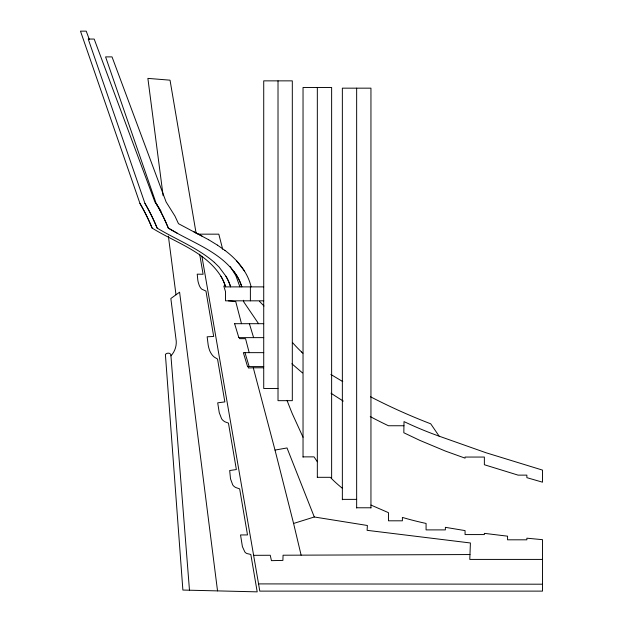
<?xml version="1.0" encoding="UTF-8"?>
<svg xmlns="http://www.w3.org/2000/svg" width="623" height="623" viewBox="0 0 623 623"><rect width="100%" height="100%" fill="white"/><g stroke="black" fill="none" stroke-linecap="round" stroke-linejoin="round"><path stroke-width="0.93" d="M301.119 555.155L293.589 523.46L314.288 516.981L367.383 525.485L367.111 530.329L470.412 542.976L469.789 559.415L542.508 559.415M248.071 366.589L248.421 367.983L253.296 367.796L275.016 450.079L287.016 447.953L314.288 516.981M225.627 286.043L223.797 286.082L225.51 291.634L225.51 300.823L263.724 300.823M253.616 555.327L270.242 555.264L271.441 560.653L282.904 560.412L283.06 555.218L469.976 554.548M198.091 234.162L218.813 234.162L222.66 249.216M225.44 286.884L263.724 286.884M234.544 323.695L263.724 323.695M238.765 337.635L263.724 337.635M263.724 352.649L243.344 352.649L247.557 366.589L263.724 366.589M253.296 367.796L263.576 367.788M278.014 388.487L263.724 388.487L263.724 80.858L292.312 80.858L292.312 400.667L278.014 400.667L278.014 80.858M403.945 425.75L388.456 425.75A461.55 461.55 0 0 1 370.233 416.585M303.035 456.869L314.031 456.869L317.333 461.744M317.333 477.311L330.291 477.311L332.472 479.523A130.643 130.643 0 0 0 342.05 488.027L342.354 488.23M342.354 499.373L356.652 499.373M356.652 507.776L370.95 507.776M258.561 583.899L542.508 584.203M439.153 436.178L485.956 452.734L542.508 470.1L542.508 482.186L526.863 477.662L526.863 475.131L518.087 475.131L484.367 464.742L484.367 457.056L465.062 457.056L465.062 458.146L445.523 451.122L419.793 440.368L403.821 432.759L404.015 421.592A372.577 372.577 0 0 0 439.153 436.178L430.727 423.811A590.549 590.549 0 0 1 370.49 396.758M370.95 505.058L388.456 512.659L388.456 520.805L402.396 520.805L402.396 517.417A317.66 317.66 0 0 0 426.077 523.437L426.077 529.893L445.375 529.893L445.375 527.331L465.062 530.601L465.062 534.573L484.367 534.573L484.367 533.358L507.558 536.177L507.558 539.814L526.863 539.814L526.863 538.194L542.508 539.674L542.508 591.118L259.807 591.118L201.899 256.217M208.658 239.746L178.482 223.68L174.977 216.119L166.123 201.992L112.031 56.888L105.591 56.888L156.163 203.425A201.167 198.503 0 0 1 168.319 228.073C191.876 242.752 221.578 251.606 237.122 276.223A50.113 49.567 0 0 1 241.817 286.884A50.299 49.63 0 0 0 237.114 276.207L233.999 271.535M193.613 231.608L202.016 236.039M177.648 233.423L168.319 228.073A200.489 198.309 0 0 0 156.163 203.425M159.636 208.876L154.925 201.992L94.182 39.054L88.232 39.054L144.964 203.425A198.503 197.725 0 0 1 157.121 228.073C176.114 239.575 197.382 247.635 214.304 262.338M89.276 39.327L86.223 31.15L80.492 31.15L139.949 203.425A197.483 197.429 0 0 1 152.105 228.073C175.678 242.768 205.426 251.622 220.947 276.293A49.287 49.279 0 0 1 225.604 286.884A49.326 49.287 0 0 0 220.947 276.293M342.775 381.611L330.868 374.454M208.635 239.73L217.497 245.166M217.474 245.151L224.942 250.407M224.911 250.384C237.036 259.503 247.627 271.784 251.131 286.884M302.482 372.92L291.876 363.762M301.618 352.042L302.895 353.218M214.296 262.33L219.016 266.979L225.947 276.269A49.567 49.373 0 0 1 230.619 286.884A49.684 49.412 0 0 0 225.939 276.262M259.425 301.283L264.004 306.01M236.499 260.671L244.559 271.091M258.568 323.695L243.85 302.038L243.414 300.255M230.245 266.613L235.79 275.467L239.925 286.884M160.095 209.678L161.014 211.29M303.035 437.245L292.319 413.758A575.527 575.527 0 0 1 287.032 400.387M228.337 300.823L235.728 301.563L241.498 323.695M249.395 323.695L253.616 337.635M234.614 323.695L238.835 337.635M244.979 352.649L249.161 366.589M239.38 337.635L239.676 338.678L245.555 338.671L249.192 352.649M275.016 450.079L293.589 523.46M196.089 233.15L170.032 80.172L147.877 78.381L163.125 195.715M199.679 254.184L203.098 274.26L197.226 274.159L197.81 280.116A29.343 29.343 0 0 0 198.231 282.242L199.142 285.124A15.489 15.489 0 0 0 200.248 287.343L200.731 288.044A6.386 6.386 0 0 0 201.922 289.243L205.956 291.058L213.689 336.451L207.155 336.802L208.168 344.94A38.501 38.501 0 0 0 208.674 347.369L209.437 349.955A18.76 18.76 0 0 0 210.769 352.852L211.765 354.409A13.309 13.309 0 0 0 214.46 357.213L217.536 359.043L224.841 401.897L217.7 402.84L219.257 412.66L221.578 418.718A8.901 8.901 0 0 0 222.754 420.151A10.046 10.046 0 0 0 225.043 421.849L228.446 423.095L236.366 469.563L229.677 470.513L230.518 478.846L232.691 484.826A7.141 7.141 0 0 0 233.827 486.174L234.162 486.462A9.999 9.999 0 0 0 235.65 487.474L239.66 488.891L247.502 534.923L240.533 534.955L242.409 546.636L244.847 551.962A6.37 6.37 0 0 0 245.921 552.967A5.716 5.716 0 0 0 246.872 553.528L250.828 554.454L257.198 591.85L182.882 590.051L165.391 354.425A3.87 3.87 0 0 1 168.257 353.179L168.895 353.218A2.305 2.305 0 0 1 170.936 355.834L189.478 590.207M168.374 236.109L175.998 294.78M217.536 590.892L179.595 292.179L170.842 298.51L176.247 341.147A19.858 19.858 0 0 1 170.936 355.834M370.95 507.994L370.95 88.162L342.354 88.162L342.354 499.771M356.652 88.162L356.652 507.994M331.631 478.098L331.631 87.477L303.035 87.477L303.035 457.173M317.333 87.477L317.333 477.53M250.384 286.884L250.384 300.823M144.964 203.425A198.916 197.849 0 0 1 157.121 228.073M139.949 203.425A197.616 197.468 0 0 1 152.105 228.073M343.273 401.087A461.55 461.55 0 0 1 331.015 393.206M301.618 352.042A146.397 146.397 0 0 1 292.444 342.502"/></g></svg>
